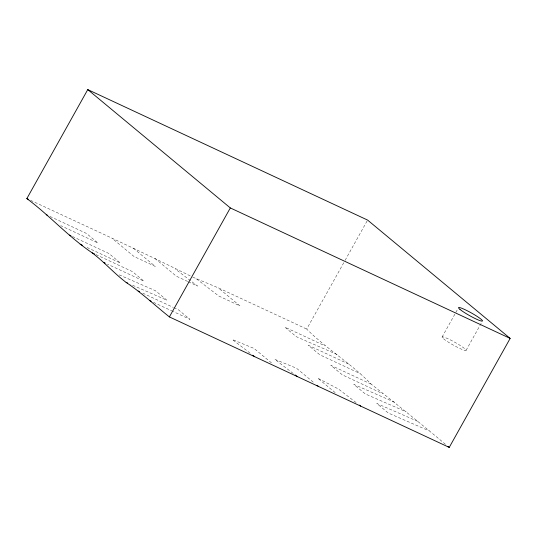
<?xml version="1.0" encoding="UTF-8"?>
<svg xmlns="http://www.w3.org/2000/svg" width="537" height="537" viewBox="0 0 537 537"><rect width="100%" height="100%" fill="white"/><g stroke="black" fill="none" stroke-linecap="round" stroke-linejoin="round"><path stroke-width="0.4" stroke-dasharray="2.69 2.01" d="M445.468 444.3C421.015 423.794 396.205 403.784 371.121 384.109C351.48 363.583 326.704 349.131 306.687 329.067L344.707 261.042M345.116 260.311L367.603 220.083M442.079 337.055L457.705 309.097M466.089 350.332L481.716 322.375M192.756 277.146L218.17 287.792L306.687 329.067M337.162 354.521L296.35 336.699L284.852 327.154L325.133 345.935M119.187 274.87L155.462 290.718L166.96 300.257L130.679 284.415M394.641 402.24L353.829 384.411L365.328 393.957L406.14 411.778M417.638 421.323L376.82 403.495L388.318 413.04L429.13 430.869M30.622 200.348C84.611 225.459 138.788 250.168 192.024 276.797M50.008 216.451L86.491 233.461L97.982 242.999L60.741 225.641M187.648 281.462L176.29 276.172L154.448 258.035M188.406 281.818L197.488 286.053L175.116 268.876M348.661 364.066L308.379 345.284L319.877 354.829L360.159 373.611M72.468 236.495L108.944 253.504L120.442 263.043L85.484 246.745M95.995 254.619L132.471 271.628L143.97 281.173L107.487 264.164M371.121 384.109L330.839 365.328L342.331 374.866L382.613 393.648M142.735 293.148L173.136 307.318M173.894 307.674L178.459 309.802L189.95 319.347L173.229 311.547M153.475 302.338L172.471 311.192M196.435 278.864L218.814 296.041L240.012 305.929L218.17 287.792M356.112 402.589L338.344 388.949L317.676 378.108L336.31 393.574M293.168 373.443L274.743 359.293L296.478 368.228L314.467 383.156M250.114 353.165L232.34 339.525L254.075 348.453L272.709 363.918M133.371 248.255L155.213 266.386L134.015 256.505L112.173 238.368M443.528 338.766A13.727 1.604 29.2 0 0 464.324 350.265A13.727 1.604 29.2 0 0 454.409 342.035A13.727 1.604 29.2 0 0 443.528 338.766"/><path stroke-width="0.81" d="M26.85 198.589L87.759 89.598L367.603 220.083L510.15 338.411L449.241 447.402L169.397 316.917C154.998 305.399 141.506 292.712 126.148 282.435C114.146 273.333 104.191 261.949 92.189 252.846C68.629 236.971 49.626 215.538 26.85 198.589L28.36 199.294M169.397 316.917L230.313 207.933L87.759 89.598M126.148 282.435L127.658 283.093M230.313 207.933L510.15 338.411M46.209 214.679L47.726 215.384M69.427 235.072L70.944 235.783M80.161 244.261L82.443 245.328M92.189 252.846L94.472 253.914M103.688 262.392L105.205 263.103M138.177 291.02L139.694 291.732M149.675 300.566L151.192 301.27M359.401 405.113L360.716 406.126M295.142 374.954L297.122 376.471M252.746 355.185L254.719 356.702M447.979 446.368L449.241 447.402M317.031 385.291L318.32 386.358M459.954 309.379A13.727 1.604 29.2 0 0 480.743 320.878A13.727 1.604 29.2 0 0 470.828 312.648A13.727 1.604 29.2 0 0 459.954 309.379"/></g></svg>
